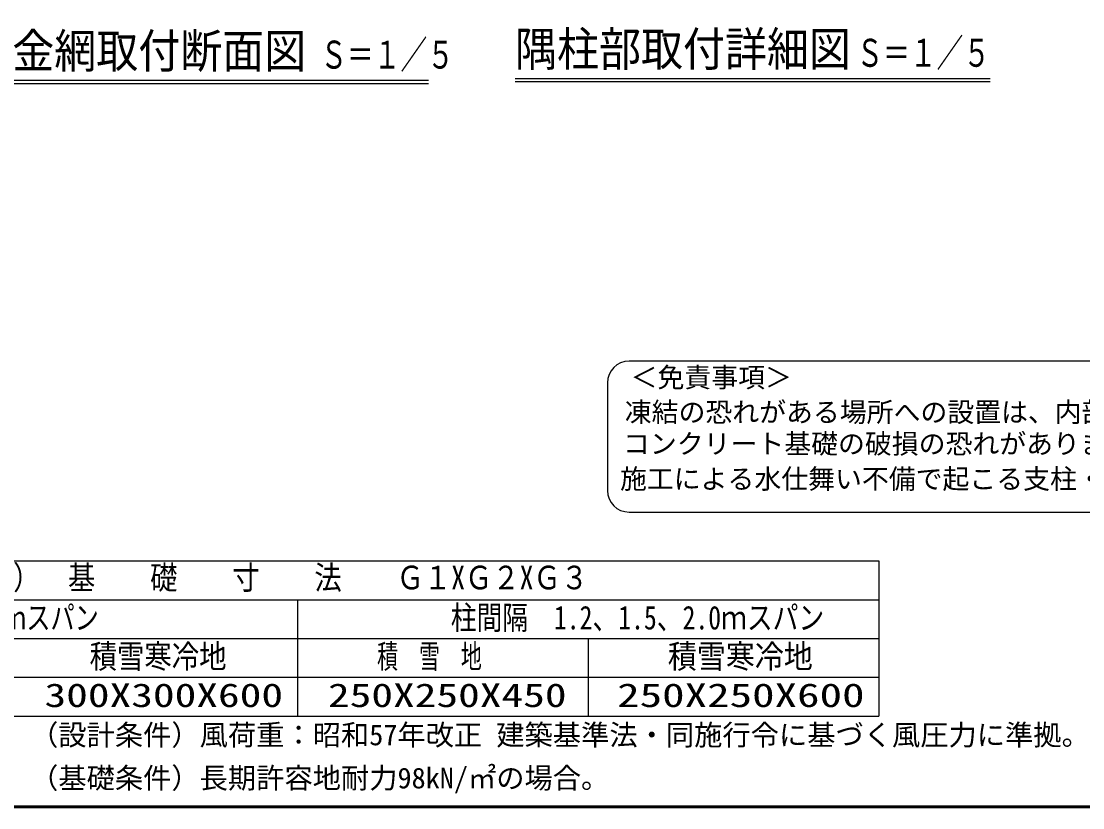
# Model space of a CAD drawing. Units: millimetres, scale not verified, with parts at other scales. Extents: x -4425 to 4425, y -3150 to 3150.
# Drawn here: x 191 to 2655, y -2925 to -1100 of the extents above; entities that cross this region are included whole.
import ezdxf
from ezdxf.enums import TextEntityAlignment as Align

# ---------------------------------------------------------------- set-up
doc = ezdxf.new("R2010")
doc.units = ezdxf.units.MM
doc.header["$LTSCALE"] = 20
for name, color, linetype, lineweight in [('0-0_1', 7, 'Continuous', 25), ('0-5_WAKU', 7, 'Continuous', 25), ('0-6_D-TTL-TXT', 2, 'Continuous', 25)]:
    doc.layers.add(name, color=color, linetype=linetype, lineweight=lineweight)
doc.styles.add('ＭＳ ゴシック', font='')
doc.styles.get('ＭＳ ゴシック').set_extended_font_data('MS Gothic')

msp = doc.modelspace()

# ---------------------------------------------------------------- linework, layer by layer
at = {"layer": '0-0_1'}
for p, q in [((-122.4, -1236.93), (1136.58, -1236.93)), ((-122.4, -1244.43), (1136.58, -1244.43)), ((1337.28, -1232.66), (2440.25, -1232.66)), ((1337.28, -1240.16), (2440.25, -1240.16))]:
    msp.add_line(p, q, dxfattribs=at)
at = {"layer": '0-0_1', "color": 2}
for p, q in [((-3717.99, -2352.15), (2182.01, -2352.15)), ((2182.01, -2352.15), (2182.01, -2712.15)), ((-517.99, -2442.15), (2182.01, -2442.15)), ((832.01, -2442.15), (832.01, -2712.15)), ((-517.99, -2532.15), (2182.01, -2532.15)), ((1507.01, -2532.15), (1507.01, -2712.15)), ((-3717.99, -2622.15), (2182.01, -2622.15)), ((-3717.99, -2712.15), (2182.01, -2712.15))]:
    msp.add_line(p, q, dxfattribs=at)
at = {"layer": '0-5_WAKU'}
msp.add_lwpolyline([(-4049.8, 2925.03), (4200.2, 2925.03), (4200.2, -2924.97), (-4049.8, -2924.97)], close=True, dxfattribs=at)
for points in [[(4198.2, 2923.03), (4198.2, -2922.97), (-4047.8, -2922.97)], [(4196.2, 2921.03), (4196.2, -2920.97), (-4045.8, -2920.97)]]:
    msp.add_lwpolyline(points, dxfattribs=at)
at = {"layer": '0-6_D-TTL-TXT'}
for p, q in [((4047.33, -1888.83), (1601.79, -1888.83)), ((1551.79, -1938.83), (1551.79, -2188.83)), ((1601.79, -2238.83), (4047.33, -2238.83))]:
    msp.add_line(p, q, dxfattribs=at)
for centre, start, end in [((1601.79, -1938.83), 90, 180), ((1601.79, -2188.83), 180, 270)]:
    msp.add_arc(centre, 50, start, end, dxfattribs=at)

# ---------------------------------------------------------------- texts
at = {"layer": '0-0_1', "style": 'ＭＳ ゴシック'}
for s, height, width, p in [('胴縁と金網取付断面図', 79.38, 0.9, (-122.4, -1232.19)), ('隅柱部取付詳細図', 79.38, 0.9, (1337.28, -1227.93)), ('Ｓ＝１／５', 64.96, 0.7, (2129.78, -1225.15)), ('Ｓ＝１／５', 64.96, 0.7, (885.1, -1229.42)), ('（40目）\u3000基\u3000\u3000礎\u3000\u3000寸\u3000\u3000法\u3000\u3000Ｇ１XＧ２XＧ３', 54.84, 0.85, (-18.69, -2434.62)), ('柱間隔\u30001.0ｍスパン', 54.84, 0.75, (-162.04, -2527.69)), ('柱間隔\u30001.2、1.5、2.0ｍスパン', 54.84, 0.8, (1187.96, -2527.69)), ('積雪寒冷地', 54.84, 0.85, (349.45, -2617.69)), ('積\u3000雪\u3000地', 54.84, 0.65, (1016.96, -2617.69)), ('積雪寒冷地', 54.84, 0.9, (1691.96, -2617.69)), ('300X300X600', 54.84, 1.35, (244.6, -2707.69)), ('250X250X450', 54.84, 1.35, (902.82, -2707.69)), ('250X250X600', 54.84, 1.4, (1574.15, -2707.69))]:
    msp.add_text(s, height=height, dxfattribs=dict(at, width=width)).set_placement(p, align=Align.BOTTOM_LEFT)
at = {"layer": '0-6_D-TTL-TXT', "color": 7, "style": 'ＭＳ ゴシック'}
for s, height, p in [('＜免責事項＞ \u3000\u3000', 45.75, (1605.49, -1963.01)), ('凍結の恐れがある場所への設置は、内部に溜まった雨水等の凍結融解により支柱の破損や', 45.75, (1591.97, -2043.51)), ('コンクリート基礎の破損の恐れがありますので施工時、水仕舞いを行ってください。', 45.75, (1587.86, -2116.93)), ('施工による水仕舞い不備で起こる支柱・基礎の破損について当社は責任を負いかねます。 ', 45.75, (1580.86, -2198.42)), ('（設計条件）風荷重：昭和57年改正 建築基準法・同施行令に基づく風圧力に準拠。', 48.11, (211.15, -2794.44)), ('（基礎条件）長期許容地耐力98kN/㎡の場合。', 48.11, (211.15, -2894.44))]:
    msp.add_text(s, height=height, dxfattribs=at).set_placement(p, align=Align.BOTTOM_LEFT)

doc.saveas('drawing.dxf')
